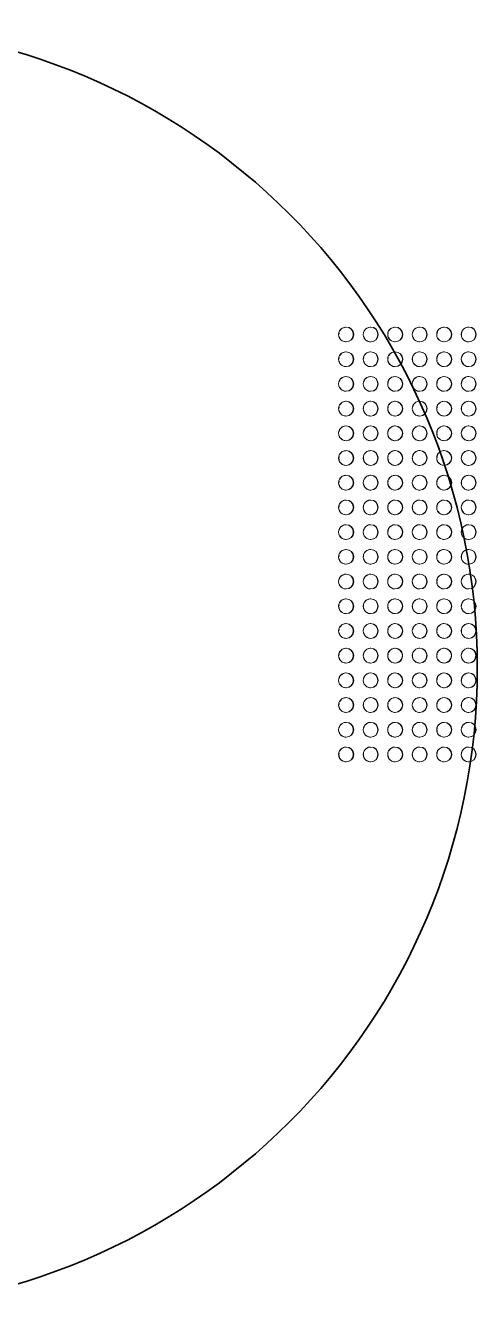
# Model space of a CAD drawing. Header units: millimetres. Extents: x 1606 to 178479, y -4237 to 231581.
# Drawn here: x 33462 to 34376, y 214150 to 216750 of the extents above; entities that cross this region are included whole.
import ezdxf

# ---------------------------------------------------------------- set-up
doc = ezdxf.new("R2010")
doc.units = ezdxf.units.MM
for name, color, linetype, lineweight in [('0-1', 7, 'Continuous', 5), ('A-GENM-1', 9, 'Continuous', 9), ('A-GENM-2', 13, 'Continuous', 9), ('S-GRID-IDEN', 1, 'Continuous', 35)]:
    doc.layers.add(name, color=color, linetype=linetype, lineweight=lineweight)

# ---------------------------------------------------------------- blocks, each defined once
blk = doc.blocks.new('WYA_Tactiles-300x300 - Tactiles-300x300-V7-WAREHOUSE SLAB PLAN')
at = {"layer": 'A-GENM-2'}
for p, q in [((24410.2, 216140.1), (24409.5, 216140.1)), ((24459.8, 216140.1), (24459.2, 216140.1)), ((24509.4, 216140.1), (24508.8, 216140.1)), ((24559, 216140.1), (24558.4, 216140.1)), ((24608.6, 216140.1), (24608, 216140.1)), ((24658.2, 216140.1), (24657.6, 216140.1)), ((24409.5, 216110.1), (24410.2, 216110.1)), ((24410.2, 216090.1), (24409.5, 216090.1)), ((24459.2, 216110.1), (24459.8, 216110.1)), ((24459.8, 216090.1), (24459.2, 216090.1)), ((24508.8, 216110.1), (24509.4, 216110.1)), ((24509.4, 216090.1), (24508.8, 216090.1)), ((24558.4, 216110.1), (24559, 216110.1)), ((24559, 216090.1), (24558.4, 216090.1)), ((24608, 216110.1), (24608.6, 216110.1)), ((24608.6, 216090.1), (24608, 216090.1)), ((24657.6, 216110.1), (24658.2, 216110.1)), ((24658.2, 216090.1), (24657.6, 216090.1)), ((24409.5, 216060.1), (24410.2, 216060.1)), ((24459.2, 216060.1), (24459.8, 216060.1)), ((24508.8, 216060.1), (24509.4, 216060.1)), ((24558.4, 216060.1), (24559, 216060.1)), ((24608, 216060.1), (24608.6, 216060.1)), ((24657.6, 216060.1), (24658.2, 216060.1)), ((24410.2, 216040.1), (24409.5, 216040.1)), ((24459.8, 216040.1), (24459.2, 216040.1)), ((24509.4, 216040.1), (24508.8, 216040.1)), ((24559, 216040.1), (24558.4, 216040.1)), ((24608.6, 216040.1), (24608, 216040.1)), ((24658.2, 216040.1), (24657.6, 216040.1)), ((24409.5, 216010.1), (24410.2, 216010.1)), ((24459.2, 216010.1), (24459.8, 216010.1)), ((24508.8, 216010.1), (24509.4, 216010.1)), ((24558.4, 216010.1), (24559, 216010.1)), ((24608, 216010.1), (24608.6, 216010.1)), ((24657.6, 216010.1), (24658.2, 216010.1)), ((24410.2, 215990.1), (24409.5, 215990.1)), ((24459.8, 215990.1), (24459.2, 215990.1)), ((24509.4, 215990.1), (24508.8, 215990.1)), ((24559, 215990.1), (24558.4, 215990.1)), ((24608.6, 215990.1), (24608, 215990.1)), ((24658.2, 215990.1), (24657.6, 215990.1)), ((24409.5, 215960.1), (24410.2, 215960.1)), ((24459.2, 215960.1), (24459.8, 215960.1)), ((24508.8, 215960.1), (24509.4, 215960.1)), ((24558.4, 215960.1), (24559, 215960.1)), ((24608, 215960.1), (24608.6, 215960.1)), ((24657.6, 215960.1), (24658.2, 215960.1)), ((24410.2, 215940.1), (24409.5, 215940.1)), ((24459.8, 215940.1), (24459.2, 215940.1)), ((24509.4, 215940.1), (24508.8, 215940.1)), ((24559, 215940.1), (24558.4, 215940.1)), ((24608.6, 215940.1), (24608, 215940.1)), ((24658.2, 215940.1), (24657.6, 215940.1)), ((24409.5, 215910.1), (24410.2, 215910.1)), ((24459.2, 215910.1), (24459.8, 215910.1)), ((24508.8, 215910.1), (24509.4, 215910.1)), ((24558.4, 215910.1), (24559, 215910.1)), ((24608, 215910.1), (24608.6, 215910.1)), ((24657.6, 215910.1), (24658.2, 215910.1)), ((24410.2, 215890.1), (24409.5, 215890.1)), ((24459.8, 215890.1), (24459.2, 215890.1)), ((24509.4, 215890.1), (24508.8, 215890.1)), ((24559, 215890.1), (24558.4, 215890.1)), ((24608.6, 215890.1), (24608, 215890.1)), ((24658.2, 215890.1), (24657.6, 215890.1)), ((24409.5, 215860.1), (24410.2, 215860.1)), ((24459.2, 215860.1), (24459.8, 215860.1)), ((24508.8, 215860.1), (24509.4, 215860.1)), ((24558.4, 215860.1), (24559, 215860.1)), ((24608, 215860.1), (24608.6, 215860.1)), ((24657.6, 215860.1), (24658.2, 215860.1))]:
    blk.add_line(p, q, dxfattribs=at)
for centre, start_param, end_param in [((24409.5, 216125.1), 0, 3.141593), ((24410.2, 216125.1), 0.279565, 0.523599), ((24410.2, 216125.1), 0, 0.261799), ((24409.5, 216125.1), 3.141593, 6.283185), ((24410.2, 216125.1), 3.141593, 6.283185), ((24459.2, 216125.1), 0, 3.141593), ((24459.8, 216125.1), 0.082857, 0.440742), ((24459.2, 216125.1), 3.141593, 6.283185), ((24459.8, 216125.1), 3.141593, 6.283185), ((24508.8, 216125.1), 0, 3.141593), ((24509.4, 216125.1), 0.291172, 0.523599), ((24509.4, 216125.1), 0, 0.261799), ((24508.8, 216125.1), 3.141593, 6.283185), ((24509.4, 216125.1), 3.141593, 6.283185), ((24558.4, 216125.1), 0, 3.141593), ((24559, 216125.1), 0.328101, 0.523599), ((24559, 216125.1), 0, 0.261799), ((24558.4, 216125.1), 3.141593, 6.283185), ((24559, 216125.1), 3.141593, 6.283185), ((24608, 216125.1), 0, 3.141593), ((24608.6, 216125.1), 0.321244, 0.785398), ((24608.6, 216125.1), 0.046883, 0.261799), ((24608, 216125.1), 3.141593, 6.283185), ((24608.6, 216125.1), 3.141593, 6.283185), ((24657.6, 216125.1), 0, 3.141593), ((24658.2, 216125.1), 0, 0.785398), ((24657.6, 216125.1), 3.141593, 6.283185), ((24658.2, 216125.1), 3.141593, 6.283185), ((24410.2, 216125.1), 1.34624, 1.570796), ((24410.2, 216125.1), 1.832596, 2.094395), ((24410.2, 216125.1), 0.785398, 1.047198), ((24459.8, 216125.1), 1.832596, 2.094395), ((24459.8, 216125.1), 0.785398, 1.047198), ((24459.8, 216125.1), 2.417978, 3.141593), ((24509.4, 216125.1), 1.308997, 1.755385), ((24509.4, 216125.1), 1.866916, 2.356194), ((24509.4, 216125.1), 0.785398, 1.047198), ((24559, 216125.1), 1.047198, 1.308997), ((24559, 216125.1), 1.832596, 2.094395), ((24559, 216125.1), 2.617994, 2.813491), ((24608.6, 216125.1), 1.308997, 1.773151), ((24608.6, 216125.1), 1.047198, 1.231787), ((24608.6, 216125.1), 2.094395, 2.356194), ((24658.2, 216125.1), 1.308997, 1.570796), ((24658.2, 216125.1), 1.570796, 1.773151), ((24658.2, 216125.1), 1.047198, 1.231787), ((24658.2, 216125.1), 2.094395, 2.356194), ((24409.5, 216075.1), 0, 3.141593), ((24410.2, 216075.1), 0.279565, 0.523599), ((24410.2, 216125.1), 2.879793, 3.141593), ((24410.2, 216075.1), 0, 0.261799), ((24409.5, 216075.1), 3.141593, 6.283185), ((24410.2, 216075.1), 3.141593, 6.283185), ((24459.2, 216075.1), 0, 3.141593), ((24459.8, 216075.1), 0.082857, 0.440742), ((24459.2, 216075.1), 3.141593, 6.283185), ((24459.8, 216075.1), 3.141593, 6.283185), ((24508.8, 216075.1), 0, 3.141593), ((24509.4, 216075.1), 0.435553, 0.523599), ((24509.4, 216125.1), 2.879793, 3.141593), ((24509.4, 216075.1), 0, 0.261799), ((24508.8, 216075.1), 3.141593, 6.283185), ((24509.4, 216075.1), 3.141593, 6.283185), ((24558.4, 216075.1), 0, 3.141593), ((24559, 216125.1), 2.879793, 3.141593), ((24559, 216075.1), 0, 0.261799), ((24558.4, 216075.1), 3.141593, 6.283185), ((24559, 216075.1), 3.141593, 6.283185), ((24608, 216075.1), 0, 3.141593), ((24608.6, 216075.1), 0.284414, 0.785398), ((24608.6, 216125.1), 2.700851, 3.058736), ((24608.6, 216075.1), 0.03432, 0.261799), ((24608, 216075.1), 3.141593, 6.283185), ((24608.6, 216075.1), 3.141593, 6.283185), ((24657.6, 216075.1), 0, 3.141593), ((24658.2, 216075.1), 0.328101, 0.523599), ((24658.2, 216125.1), 2.639067, 3.141593), ((24658.2, 216075.1), 0, 0.261799), ((24657.6, 216075.1), 3.141593, 6.283185), ((24658.2, 216075.1), 3.141593, 6.283185), ((24410.2, 216075.1), 1.325552, 1.570796), ((24410.2, 216075.1), 1.832596, 2.094395), ((24410.2, 216075.1), 0.785398, 1.047198), ((24410.2, 216075.1), 2.879793, 3.141593), ((24459.8, 216075.1), 1.308997, 1.52226), ((24459.8, 216075.1), 1.832596, 2.094395), ((24459.8, 216075.1), 0.785398, 1.047198), ((24459.8, 216075.1), 2.879793, 3.141593), ((24509.4, 216075.1), 1.308997, 1.570796), ((24509.4, 216075.1), 1.570796, 1.755385), ((24509.4, 216075.1), 1.909806, 2.356194), ((24509.4, 216075.1), 0.785398, 1.047198), ((24509.4, 216075.1), 2.617994, 2.706039), ((24509.4, 216075.1), 2.879793, 3.100882), ((24559, 216075.1), 1.570796, 1.832596), ((24559, 216075.1), 1.308997, 1.469064), ((24559, 216075.1), 2.112161, 2.320764), ((24559, 216075.1), 2.391625, 2.868885), ((24559, 216075.1), 2.879793, 3.141593), ((24608.6, 216075.1), 1.308997, 1.773151), ((24608.6, 216075.1), 1.047198, 1.231787), ((24608.6, 216075.1), 2.094395, 2.356194), ((24608.6, 216075.1), 2.617994, 2.802583), ((24608.6, 216075.1), 2.879793, 3.141593), ((24658.2, 216075.1), 1.665359, 2.320764), ((24658.2, 216075.1), 1.047198, 1.308997), ((24658.2, 216075.1), 2.617994, 2.813491), ((24658.2, 216075.1), 2.879793, 3.141593), ((24409.5, 216025.1), 0, 3.141593), ((24410.2, 216025.1), 0.061784, 0.723615), ((24409.5, 216025.1), 3.141593, 6.283185), ((24410.2, 216025.1), 3.141593, 6.283185), ((24459.2, 216025.1), 0, 3.141593), ((24459.8, 216025.1), 0.061784, 0.723615), ((24459.2, 216025.1), 3.141593, 6.283185), ((24459.8, 216025.1), 3.141593, 6.283185), ((24508.8, 216025.1), 0, 3.141593), ((24509.4, 216025.1), 0.523599, 0.77449), ((24509.4, 216025.1), 0.435553, 0.523599), ((24509.4, 216025.1), 0.082857, 0.435553), ((24508.8, 216025.1), 3.141593, 6.283185), ((24509.4, 216025.1), 3.141593, 6.283185), ((24558.4, 216025.1), 0, 3.141593), ((24559, 216025.1), 0, 0.723615), ((24558.4, 216025.1), 3.141593, 6.283185), ((24559, 216025.1), 3.141593, 6.283185), ((24608, 216025.1), 0, 3.141593), ((24608.6, 216025.1), 0.061784, 0.723615), ((24608, 216025.1), 3.141593, 6.283185), ((24608.6, 216025.1), 3.141593, 6.283185), ((24657.6, 216025.1), 0, 3.141593), ((24658.2, 216025.1), 0, 0.723615), ((24657.6, 216025.1), 3.141593, 6.283185), ((24658.2, 216025.1), 3.141593, 6.283185), ((24410.2, 216025.1), 1.047198, 1.308997), ((24410.2, 216025.1), 2.094395, 2.356194), ((24410.2, 216025.1), 2.617994, 2.802583), ((24410.2, 216025.1), 2.879793, 3.141593), ((24459.8, 216025.1), 1.047198, 1.308997), ((24459.8, 216025.1), 2.094395, 2.356194), ((24459.8, 216025.1), 2.617994, 2.802583), ((24459.8, 216025.1), 2.879793, 3.090717), ((24509.4, 216025.1), 1.047198, 1.570796), ((24509.4, 216025.1), 2.094395, 2.356194), ((24509.4, 216025.1), 2.617994, 2.706039), ((24509.4, 216025.1), 2.879793, 3.141593), ((24559, 216025.1), 1.047198, 1.308997), ((24559, 216025.1), 1.832596, 2.094395), ((24559, 216025.1), 2.617994, 2.813491), ((24559, 216025.1), 2.879793, 3.141593), ((24608.6, 216025.1), 1.047198, 1.570796), ((24608.6, 216025.1), 1.883471, 2.094395), ((24608.6, 216025.1), 2.356194, 2.617994), ((24608.6, 216025.1), 2.879793, 3.086997), ((24658.2, 216025.1), 1.047198, 1.570796), ((24658.2, 216025.1), 2.094395, 2.356194), ((24658.2, 216025.1), 2.639067, 3.141593), ((24409.5, 215975.1), 0, 3.141593), ((24410.2, 215975.1), 0.785398, 1.047198), ((24410.2, 215975.1), 0.279565, 0.523599), ((24410.2, 215975.1), 0, 0.261799), ((24409.5, 215975.1), 3.141593, 6.283185), ((24410.2, 215975.1), 3.141593, 6.283185), ((24459.2, 215975.1), 0, 3.141593), ((24459.8, 215975.1), 0.785398, 1.047198), ((24459.8, 215975.1), 0.279565, 0.523599), ((24459.8, 215975.1), 0, 0.261799), ((24459.2, 215975.1), 3.141593, 6.283185), ((24459.8, 215975.1), 3.141593, 6.283185), ((24508.8, 215975.1), 0, 3.141593), ((24509.4, 215975.1), 0.785398, 1.047198), ((24509.4, 215975.1), 0.435553, 0.523599), ((24509.4, 215975.1), 0, 0.261799), ((24508.8, 215975.1), 3.141593, 6.283185), ((24509.4, 215975.1), 3.141593, 6.283185), ((24558.4, 215975.1), 0, 3.141593), ((24559, 215975.1), 1.047198, 1.308997), ((24559, 215975.1), 0.328101, 0.523599), ((24559, 215975.1), 0, 0.261799), ((24558.4, 215975.1), 3.141593, 6.283185), ((24559, 215975.1), 3.141593, 6.283185), ((24608, 215975.1), 0, 3.141593), ((24608.6, 215975.1), 1.047198, 1.231787), ((24608.6, 215975.1), 0, 0.785398), ((24608, 215975.1), 3.141593, 6.283185), ((24608.6, 215975.1), 3.141593, 6.283185), ((24657.6, 215975.1), 0, 3.141593), ((24658.2, 215975.1), 1.047198, 1.231787), ((24658.2, 215975.1), 0, 0.785398), ((24657.6, 215975.1), 3.141593, 6.283185), ((24658.2, 215975.1), 3.141593, 6.283185), ((24410.2, 215975.1), 1.33837, 1.570796), ((24410.2, 215975.1), 1.832596, 2.094395), ((24410.2, 215975.1), 2.879793, 3.141593), ((24459.8, 215975.1), 1.34624, 1.570796), ((24459.8, 215975.1), 1.832596, 2.094395), ((24459.8, 215975.1), 2.879793, 3.141593), ((24509.4, 215975.1), 1.308997, 1.570796), ((24509.4, 215975.1), 1.570796, 1.755385), ((24509.4, 215975.1), 1.832596, 2.330757), ((24509.4, 215975.1), 2.617994, 2.706039), ((24509.4, 215975.1), 2.879793, 3.141593), ((24559, 215975.1), 1.832596, 2.094395), ((24559, 215975.1), 2.617994, 2.813491), ((24559, 215975.1), 2.879793, 3.141593), ((24608.6, 215975.1), 1.308997, 1.773151), ((24608.6, 215975.1), 2.094395, 2.356194), ((24608.6, 215975.1), 2.617994, 2.802583), ((24608.6, 215975.1), 2.879793, 3.141593), ((24658.2, 215975.1), 1.308997, 1.773151), ((24658.2, 215975.1), 2.094395, 2.356194), ((24658.2, 215975.1), 2.639067, 3.141593), ((24409.5, 215925.1), 0, 3.141593), ((24410.2, 215925.1), 1.047198, 1.308997), ((24410.2, 215925.1), 0.061784, 0.757137), ((24409.5, 215925.1), 3.141593, 6.283185), ((24410.2, 215925.1), 3.141593, 6.283185), ((24459.2, 215925.1), 0, 3.141593), ((24459.8, 215925.1), 1.047198, 1.308997), ((24459.8, 215925.1), 0.061784, 0.757137), ((24459.2, 215925.1), 3.141593, 6.283185), ((24459.8, 215925.1), 3.141593, 6.283185), ((24508.8, 215925.1), 0, 3.141593), ((24509.4, 215925.1), 1.047198, 1.308997), ((24509.4, 215925.1), 0.531312, 0.785398), ((24509.4, 215925.1), 0.435553, 0.523599), ((24509.4, 215925.1), 0, 0.435553), ((24508.8, 215925.1), 3.141593, 6.283185), ((24509.4, 215925.1), 3.141593, 6.283185), ((24558.4, 215925.1), 0, 3.141593), ((24559, 215925.1), 1.047198, 1.308997), ((24559, 215925.1), 0.523599, 0.757137), ((24559, 215925.1), 0, 0.502526), ((24558.4, 215925.1), 3.141593, 6.283185), ((24559, 215925.1), 3.141593, 6.283185), ((24608, 215925.1), 0, 3.141593), ((24608.6, 215925.1), 1.047198, 1.469064), ((24608.6, 215925.1), 0.523599, 0.757137), ((24608.6, 215925.1), 0, 0.502526), ((24608, 215925.1), 3.141593, 6.283185), ((24608.6, 215925.1), 3.141593, 6.283185), ((24657.6, 215925.1), 0, 3.141593), ((24658.2, 215925.1), 1.047198, 1.308997), ((24658.2, 215925.1), 0.523599, 0.77449), ((24658.2, 215925.1), 0.082857, 0.440742), ((24657.6, 215925.1), 3.141593, 6.283185), ((24658.2, 215925.1), 3.141593, 6.283185), ((24410.2, 215925.1), 1.909806, 2.094395), ((24410.2, 215925.1), 2.356194, 3.141593), ((24459.8, 215925.1), 1.909806, 2.094395), ((24459.8, 215925.1), 2.356194, 3.141593), ((24509.4, 215925.1), 1.909806, 2.094395), ((24509.4, 215925.1), 2.356194, 2.617994), ((24509.4, 215925.1), 2.617994, 2.706039), ((24509.4, 215925.1), 2.706039, 3.141593), ((24559, 215925.1), 1.637098, 2.094395), ((24559, 215925.1), 2.356194, 3.141593), ((24608.6, 215925.1), 1.570796, 1.832596), ((24608.6, 215925.1), 2.356194, 2.617994), ((24608.6, 215925.1), 2.879793, 3.141593), ((24658.2, 215925.1), 1.832596, 2.094395), ((24658.2, 215925.1), 2.384455, 2.617994), ((24658.2, 215925.1), 2.639067, 3.141593), ((24409.5, 215875.1), 0, 3.141593), ((24410.2, 215875.1), 1.368442, 1.570796), ((24410.2, 215875.1), 0.785398, 1.047198), ((24410.2, 215875.1), 0, 0.523599), ((24409.5, 215875.1), 3.141593, 6.283185), ((24410.2, 215875.1), 3.141593, 6.283185), ((24459.2, 215875.1), 0, 3.141593), ((24459.8, 215875.1), 1.368442, 1.570796), ((24459.8, 215875.1), 0.785398, 1.047198), ((24459.8, 215875.1), 0, 0.523599), ((24459.2, 215875.1), 3.141593, 6.283185), ((24459.8, 215875.1), 3.141593, 6.283185), ((24508.8, 215875.1), 0, 3.141593), ((24509.4, 215875.1), 1.368442, 1.832596), ((24509.4, 215875.1), 0.785398, 1.047198), ((24509.4, 215875.1), 0.435553, 0.523599), ((24509.4, 215875.1), 0, 0.435553), ((24508.8, 215875.1), 3.141593, 6.283185), ((24509.4, 215875.1), 3.141593, 6.283185), ((24558.4, 215875.1), 0, 3.141593), ((24559, 215875.1), 1.047198, 1.308997), ((24559, 215875.1), 0.523599, 0.757137), ((24559, 215875.1), 0, 0.502526), ((24558.4, 215875.1), 3.141593, 6.283185), ((24559, 215875.1), 3.141593, 6.283185), ((24608, 215875.1), 0, 3.141593), ((24608.6, 215875.1), 1.047198, 1.570796), ((24608.6, 215875.1), 0.523599, 0.757137), ((24608.6, 215875.1), 0, 0.502526), ((24608, 215875.1), 3.141593, 6.283185), ((24608.6, 215875.1), 3.141593, 6.283185), ((24657.6, 215875.1), 0, 3.141593), ((24658.2, 215875.1), 1.047198, 1.504494), ((24658.2, 215875.1), 0, 0.785398), ((24657.6, 215875.1), 3.141593, 6.283185), ((24658.2, 215875.1), 3.141593, 6.283185), ((24410.2, 215875.1), 1.637098, 2.094395), ((24410.2, 215875.1), 2.356194, 3.141593), ((24459.8, 215875.1), 1.637098, 1.832596), ((24459.8, 215875.1), 1.832596, 2.094395), ((24459.8, 215875.1), 2.356194, 3.141593), ((24509.4, 215875.1), 1.909806, 2.094395), ((24509.4, 215875.1), 2.356194, 2.617994), ((24509.4, 215875.1), 2.617994, 2.706039), ((24509.4, 215875.1), 2.706039, 3.141593), ((24559, 215875.1), 1.570796, 2.011538), ((24559, 215875.1), 2.356194, 2.617994), ((24559, 215875.1), 2.879793, 3.141593), ((24608.6, 215875.1), 1.909806, 2.094395), ((24608.6, 215875.1), 2.356194, 3.141593), ((24658.2, 215875.1), 1.832596, 2.094395), ((24658.2, 215875.1), 2.384455, 2.617994), ((24658.2, 215875.1), 2.639067, 3.141593)]:
    blk.add_ellipse(centre, major_axis=(0, 15), ratio=0.992278, start_param=start_param, end_param=end_param, dxfattribs=at)
blk = doc.blocks.new('WYA_Tactiles-300x300 - Tactiles-300x300-V9-WAREHOUSE SLAB PLAN')
at = {"layer": 'A-GENM-2'}
for p, q in [((24410.2, 215840.1), (24409.5, 215840.1)), ((24459.8, 215840.1), (24459.2, 215840.1)), ((24509.4, 215840.1), (24508.8, 215840.1)), ((24559, 215840.1), (24558.4, 215840.1)), ((24608.6, 215840.1), (24608, 215840.1)), ((24658.2, 215840.1), (24657.6, 215840.1)), ((24409.5, 215810.1), (24410.2, 215810.1)), ((24459.2, 215810.1), (24459.8, 215810.1)), ((24508.8, 215810.1), (24509.4, 215810.1)), ((24558.4, 215810.1), (24559, 215810.1)), ((24608, 215810.1), (24608.6, 215810.1)), ((24657.6, 215810.1), (24658.2, 215810.1)), ((24410.2, 215790.1), (24409.5, 215790.1)), ((24459.8, 215790.1), (24459.2, 215790.1)), ((24509.4, 215790.1), (24508.8, 215790.1)), ((24559, 215790.1), (24558.4, 215790.1)), ((24608.6, 215790.1), (24608, 215790.1)), ((24658.2, 215790.1), (24657.6, 215790.1)), ((24409.5, 215760.1), (24410.2, 215760.1)), ((24459.2, 215760.1), (24459.8, 215760.1)), ((24508.8, 215760.1), (24509.4, 215760.1)), ((24558.4, 215760.1), (24559, 215760.1)), ((24608, 215760.1), (24608.6, 215760.1)), ((24657.6, 215760.1), (24658.2, 215760.1)), ((24410.2, 215740.1), (24409.5, 215740.1)), ((24459.8, 215740.1), (24459.2, 215740.1)), ((24509.4, 215740.1), (24508.8, 215740.1)), ((24559, 215740.1), (24558.4, 215740.1)), ((24608.6, 215740.1), (24608, 215740.1)), ((24658.2, 215740.1), (24657.6, 215740.1)), ((24409.5, 215710.1), (24410.2, 215710.1)), ((24459.2, 215710.1), (24459.8, 215710.1)), ((24508.8, 215710.1), (24509.4, 215710.1)), ((24558.4, 215710.1), (24559, 215710.1)), ((24608, 215710.1), (24608.6, 215710.1)), ((24657.6, 215710.1), (24658.2, 215710.1)), ((24410.2, 215690.1), (24409.5, 215690.1)), ((24459.8, 215690.1), (24459.2, 215690.1)), ((24509.4, 215690.1), (24508.8, 215690.1)), ((24559, 215690.1), (24558.4, 215690.1)), ((24608.6, 215690.1), (24608, 215690.1)), ((24658.2, 215690.1), (24657.6, 215690.1)), ((24409.5, 215660.1), (24410.2, 215660.1)), ((24459.2, 215660.1), (24459.8, 215660.1)), ((24508.8, 215660.1), (24509.4, 215660.1)), ((24558.4, 215660.1), (24559, 215660.1)), ((24608, 215660.1), (24608.6, 215660.1)), ((24657.6, 215660.1), (24658.2, 215660.1)), ((24410.2, 215640.1), (24409.5, 215640.1)), ((24459.8, 215640.1), (24459.2, 215640.1)), ((24509.4, 215640.1), (24508.8, 215640.1)), ((24559, 215640.1), (24558.4, 215640.1)), ((24608.6, 215640.1), (24608, 215640.1)), ((24658.2, 215640.1), (24657.6, 215640.1)), ((24409.5, 215610.1), (24410.2, 215610.1)), ((24459.2, 215610.1), (24459.8, 215610.1)), ((24508.8, 215610.1), (24509.4, 215610.1)), ((24558.4, 215610.1), (24559, 215610.1)), ((24608, 215610.1), (24608.6, 215610.1)), ((24657.6, 215610.1), (24658.2, 215610.1)), ((24410.2, 215590.1), (24409.5, 215590.1)), ((24459.8, 215590.1), (24459.2, 215590.1)), ((24509.4, 215590.1), (24508.8, 215590.1)), ((24559, 215590.1), (24558.4, 215590.1)), ((24608.6, 215590.1), (24608, 215590.1)), ((24658.2, 215590.1), (24657.6, 215590.1)), ((24409.5, 215560.1), (24410.2, 215560.1)), ((24459.2, 215560.1), (24459.8, 215560.1)), ((24508.8, 215560.1), (24509.4, 215560.1)), ((24558.4, 215560.1), (24559, 215560.1)), ((24608, 215560.1), (24608.6, 215560.1)), ((24657.6, 215560.1), (24658.2, 215560.1))]:
    blk.add_line(p, q, dxfattribs=at)
for centre, start_param, end_param in [((24409.5, 215825.1), 0, 3.141593), ((24410.2, 215825.1), 1.34624, 1.570796), ((24410.2, 215825.1), 0.785398, 1.047198), ((24410.2, 215825.1), 0.279565, 0.523599), ((24410.2, 215825.1), 0, 0.261799), ((24409.5, 215825.1), 3.141593, 6.283185), ((24410.2, 215825.1), 3.141593, 6.283185), ((24459.2, 215825.1), 0, 3.141593), ((24459.8, 215825.1), 0.785398, 1.047198), ((24459.8, 215825.1), 0.082857, 0.440742), ((24459.2, 215825.1), 3.141593, 6.283185), ((24459.8, 215825.1), 3.141593, 6.283185), ((24508.8, 215825.1), 0, 3.141593), ((24509.4, 215825.1), 1.308997, 1.755385), ((24509.4, 215825.1), 0.785398, 1.047198), ((24509.4, 215825.1), 0.435553, 0.523599), ((24509.4, 215825.1), 0, 0.261799), ((24508.8, 215825.1), 3.141593, 6.283185), ((24509.4, 215825.1), 3.141593, 6.283185), ((24558.4, 215825.1), 0, 3.141593), ((24559, 215825.1), 1.047198, 1.308997), ((24559, 215825.1), 0.328101, 0.523599), ((24559, 215825.1), 0, 0.261799), ((24558.4, 215825.1), 3.141593, 6.283185), ((24559, 215825.1), 3.141593, 6.283185), ((24608, 215825.1), 0, 3.141593), ((24608.6, 215825.1), 1.308997, 1.773151), ((24608.6, 215825.1), 1.047198, 1.231787), ((24608.6, 215825.1), 0.321244, 0.785398), ((24608.6, 215825.1), 0.046883, 0.261799), ((24608, 215825.1), 3.141593, 6.283185), ((24608.6, 215825.1), 3.141593, 6.283185), ((24657.6, 215825.1), 0, 3.141593), ((24658.2, 215825.1), 1.308997, 1.773151), ((24658.2, 215825.1), 1.047198, 1.231787), ((24658.2, 215825.1), 0, 0.785398), ((24657.6, 215825.1), 3.141593, 6.283185), ((24658.2, 215825.1), 3.141593, 6.283185), ((24410.2, 215825.1), 1.832596, 2.094395), ((24410.2, 215825.1), 2.879793, 3.141593), ((24459.8, 215825.1), 1.832596, 2.094395), ((24459.8, 215825.1), 2.417978, 3.141593), ((24509.4, 215825.1), 1.866916, 2.356194), ((24509.4, 215825.1), 2.617994, 2.706039), ((24509.4, 215825.1), 2.879793, 3.141593), ((24559, 215825.1), 1.832596, 2.094395), ((24559, 215825.1), 2.617994, 2.813491), ((24559, 215825.1), 2.879793, 3.141593), ((24608.6, 215825.1), 2.094395, 2.356194), ((24608.6, 215825.1), 2.700851, 3.058736), ((24658.2, 215825.1), 2.094395, 2.356194), ((24658.2, 215825.1), 2.639067, 3.141593), ((24409.5, 215775.1), 0, 3.141593), ((24410.2, 215775.1), 1.325552, 1.570796), ((24410.2, 215775.1), 0.785398, 1.047198), ((24410.2, 215775.1), 0.279565, 0.523599), ((24410.2, 215775.1), 0, 0.261799), ((24409.5, 215775.1), 3.141593, 6.283185), ((24410.2, 215775.1), 3.141593, 6.283185), ((24459.2, 215775.1), 0, 3.141593), ((24459.8, 215775.1), 1.308997, 1.52226), ((24459.8, 215775.1), 0.785398, 1.047198), ((24459.8, 215775.1), 0.082857, 0.440742), ((24459.2, 215775.1), 3.141593, 6.283185), ((24459.8, 215775.1), 3.141593, 6.283185), ((24508.8, 215775.1), 0, 3.141593), ((24509.4, 215775.1), 1.308997, 1.755385), ((24509.4, 215775.1), 0.785398, 1.047198), ((24509.4, 215775.1), 0.435553, 0.523599), ((24509.4, 215775.1), 0, 0.261799), ((24508.8, 215775.1), 3.141593, 6.283185), ((24509.4, 215775.1), 3.141593, 6.283185), ((24558.4, 215775.1), 0, 3.141593), ((24559, 215775.1), 1.570796, 1.832596), ((24559, 215775.1), 1.308997, 1.469064), ((24559, 215775.1), 0, 0.261799), ((24558.4, 215775.1), 3.141593, 6.283185), ((24559, 215775.1), 3.141593, 6.283185), ((24608, 215775.1), 0, 3.141593), ((24608.6, 215775.1), 1.308997, 1.773151), ((24608.6, 215775.1), 1.047198, 1.231787), ((24608.6, 215775.1), 0.284414, 0.785398), ((24608.6, 215775.1), 0.03432, 0.261799), ((24608, 215775.1), 3.141593, 6.283185), ((24608.6, 215775.1), 3.141593, 6.283185), ((24657.6, 215775.1), 0, 3.141593), ((24658.2, 215775.1), 1.047198, 1.308997), ((24658.2, 215775.1), 0.328101, 0.523599), ((24658.2, 215775.1), 0, 0.261799), ((24657.6, 215775.1), 3.141593, 6.283185), ((24658.2, 215775.1), 3.141593, 6.283185), ((24410.2, 215775.1), 1.832596, 2.094395), ((24410.2, 215775.1), 2.879793, 3.141593), ((24459.8, 215775.1), 1.832596, 2.094395), ((24459.8, 215775.1), 2.879793, 3.141593), ((24509.4, 215775.1), 1.909806, 2.356194), ((24509.4, 215775.1), 2.617994, 2.706039), ((24509.4, 215775.1), 2.879793, 3.100882), ((24559, 215775.1), 2.112161, 2.320764), ((24559, 215775.1), 2.391625, 2.868885), ((24559, 215775.1), 2.879793, 3.141593), ((24608.6, 215775.1), 2.094395, 2.356194), ((24608.6, 215775.1), 2.617994, 2.802583), ((24608.6, 215775.1), 2.879793, 3.141593), ((24658.2, 215775.1), 1.665359, 2.320764), ((24658.2, 215775.1), 2.617994, 2.813491), ((24658.2, 215775.1), 2.879793, 3.141593), ((24409.5, 215725.1), 0, 3.141593), ((24410.2, 215725.1), 1.047198, 1.308997), ((24410.2, 215725.1), 0.061784, 0.723615), ((24409.5, 215725.1), 3.141593, 6.283185), ((24410.2, 215725.1), 3.141593, 6.283185), ((24459.2, 215725.1), 0, 3.141593), ((24459.8, 215725.1), 1.047198, 1.308997), ((24459.8, 215725.1), 0.061784, 0.723615), ((24459.2, 215725.1), 3.141593, 6.283185), ((24459.8, 215725.1), 3.141593, 6.283185), ((24508.8, 215725.1), 0, 3.141593), ((24509.4, 215725.1), 1.047198, 1.570796), ((24509.4, 215725.1), 0.435553, 0.77449), ((24509.4, 215725.1), 0.082857, 0.435553), ((24508.8, 215725.1), 3.141593, 6.283185), ((24509.4, 215725.1), 3.141593, 6.283185), ((24558.4, 215725.1), 0, 3.141593), ((24559, 215725.1), 1.047198, 1.308997), ((24559, 215725.1), 0, 0.723615), ((24558.4, 215725.1), 3.141593, 6.283185), ((24559, 215725.1), 3.141593, 6.283185), ((24608, 215725.1), 0, 3.141593), ((24608.6, 215725.1), 1.047198, 1.570796), ((24608.6, 215725.1), 0.061784, 0.723615), ((24608, 215725.1), 3.141593, 6.283185), ((24608.6, 215725.1), 3.141593, 6.283185), ((24657.6, 215725.1), 0, 3.141593), ((24658.2, 215725.1), 1.047198, 1.570796), ((24658.2, 215725.1), 0, 0.723615), ((24657.6, 215725.1), 3.141593, 6.283185), ((24658.2, 215725.1), 3.141593, 6.283185), ((24410.2, 215725.1), 2.094395, 2.356194), ((24410.2, 215725.1), 2.617994, 2.802583), ((24410.2, 215725.1), 2.879793, 3.141593), ((24459.8, 215725.1), 2.094395, 2.356194), ((24459.8, 215725.1), 2.617994, 2.802583), ((24459.8, 215725.1), 2.879793, 3.090717), ((24509.4, 215725.1), 2.094395, 2.356194), ((24509.4, 215725.1), 2.617994, 2.706039), ((24509.4, 215725.1), 2.879793, 3.141593), ((24559, 215725.1), 1.832596, 2.094395), ((24559, 215725.1), 2.617994, 2.813491), ((24559, 215725.1), 2.879793, 3.141593), ((24608.6, 215725.1), 1.883471, 2.094395), ((24608.6, 215725.1), 2.356194, 2.617994), ((24608.6, 215725.1), 2.879793, 3.086997), ((24658.2, 215725.1), 2.094395, 2.356194), ((24658.2, 215725.1), 2.639067, 3.141593), ((24409.5, 215675.1), 0, 3.141593), ((24410.2, 215675.1), 1.33837, 1.570796), ((24410.2, 215675.1), 1.832596, 2.094395), ((24410.2, 215675.1), 0.785398, 1.047198), ((24410.2, 215675.1), 0.279565, 0.523599), ((24410.2, 215675.1), 0, 0.261799), ((24409.5, 215675.1), 3.141593, 6.283185), ((24410.2, 215675.1), 3.141593, 6.283185), ((24459.2, 215675.1), 0, 3.141593), ((24459.8, 215675.1), 1.34624, 1.570796), ((24459.8, 215675.1), 1.832596, 2.094395), ((24459.8, 215675.1), 0.785398, 1.047198), ((24459.8, 215675.1), 0.279565, 0.523599), ((24459.8, 215675.1), 0, 0.261799), ((24459.2, 215675.1), 3.141593, 6.283185), ((24459.8, 215675.1), 3.141593, 6.283185), ((24508.8, 215675.1), 0, 3.141593), ((24509.4, 215675.1), 1.308997, 1.755385), ((24509.4, 215675.1), 1.832596, 2.330757), ((24509.4, 215675.1), 0.785398, 1.047198), ((24509.4, 215675.1), 0.435553, 0.523599), ((24509.4, 215675.1), 0, 0.261799), ((24508.8, 215675.1), 3.141593, 6.283185), ((24509.4, 215675.1), 3.141593, 6.283185), ((24558.4, 215675.1), 0, 3.141593), ((24559, 215675.1), 1.047198, 1.308997), ((24559, 215675.1), 1.832596, 2.094395), ((24559, 215675.1), 0.328101, 0.523599), ((24559, 215675.1), 0, 0.261799), ((24558.4, 215675.1), 3.141593, 6.283185), ((24559, 215675.1), 3.141593, 6.283185), ((24608, 215675.1), 0, 3.141593), ((24608.6, 215675.1), 1.308997, 1.773151), ((24608.6, 215675.1), 1.047198, 1.231787), ((24608.6, 215675.1), 0, 0.785398), ((24608, 215675.1), 3.141593, 6.283185), ((24608.6, 215675.1), 3.141593, 6.283185), ((24657.6, 215675.1), 0, 3.141593), ((24658.2, 215675.1), 1.308997, 1.773151), ((24658.2, 215675.1), 1.047198, 1.231787), ((24658.2, 215675.1), 0, 0.785398), ((24657.6, 215675.1), 3.141593, 6.283185), ((24658.2, 215675.1), 3.141593, 6.283185), ((24410.2, 215675.1), 2.879793, 3.141593), ((24459.8, 215675.1), 2.879793, 3.141593), ((24509.4, 215675.1), 2.617994, 2.706039), ((24509.4, 215675.1), 2.879793, 3.141593), ((24559, 215675.1), 2.617994, 2.813491), ((24559, 215675.1), 2.879793, 3.141593), ((24608.6, 215675.1), 2.094395, 2.356194), ((24608.6, 215675.1), 2.617994, 2.802583), ((24608.6, 215675.1), 2.879793, 3.141593), ((24658.2, 215675.1), 2.094395, 2.356194), ((24658.2, 215675.1), 2.639067, 3.141593), ((24409.5, 215625.1), 0, 3.141593), ((24410.2, 215625.1), 1.047198, 1.308997), ((24410.2, 215625.1), 1.909806, 2.094395), ((24410.2, 215625.1), 0.061784, 0.757137), ((24409.5, 215625.1), 3.141593, 6.283185), ((24410.2, 215625.1), 3.141593, 6.283185), ((24459.2, 215625.1), 0, 3.141593), ((24459.8, 215625.1), 1.047198, 1.308997), ((24459.8, 215625.1), 1.909806, 2.094395), ((24459.8, 215625.1), 0.061784, 0.757137), ((24459.2, 215625.1), 3.141593, 6.283185), ((24459.8, 215625.1), 3.141593, 6.283185), ((24508.8, 215625.1), 0, 3.141593), ((24509.4, 215625.1), 1.047198, 1.308997), ((24509.4, 215625.1), 1.909806, 2.094395), ((24509.4, 215625.1), 0.532775, 0.785398), ((24509.4, 215625.1), 0.523599, 0.532775), ((24509.4, 215625.1), 0.435553, 0.523599), ((24509.4, 215625.1), 0, 0.435553), ((24508.8, 215625.1), 3.141593, 6.283185), ((24509.4, 215625.1), 3.141593, 6.283185), ((24558.4, 215625.1), 0, 3.141593), ((24559, 215625.1), 1.637098, 2.094395), ((24559, 215625.1), 1.047198, 1.308997), ((24559, 215625.1), 0.523599, 0.757137), ((24559, 215625.1), 0, 0.502526), ((24558.4, 215625.1), 3.141593, 6.283185), ((24559, 215625.1), 3.141593, 6.283185), ((24608, 215625.1), 0, 3.141593), ((24608.6, 215625.1), 1.570796, 1.832596), ((24608.6, 215625.1), 1.047198, 1.469064), ((24608.6, 215625.1), 0.523599, 0.757137), ((24608.6, 215625.1), 0, 0.502526), ((24608, 215625.1), 3.141593, 6.283185), ((24608.6, 215625.1), 3.141593, 6.283185), ((24657.6, 215625.1), 0, 3.141593), ((24658.2, 215625.1), 1.047198, 1.308997), ((24658.2, 215625.1), 1.832596, 2.094395), ((24658.2, 215625.1), 0.532775, 0.77449), ((24658.2, 215625.1), 0.523599, 0.532775), ((24658.2, 215625.1), 0.082857, 0.440742), ((24657.6, 215625.1), 3.141593, 6.283185), ((24658.2, 215625.1), 5.759587, 6.283185), ((24658.2, 215625.1), 3.141593, 5.75041), ((24658.2, 215625.1), 5.75041, 5.759587), ((24410.2, 215625.1), 2.356194, 3.141593), ((24459.8, 215625.1), 2.356194, 3.141593), ((24509.4, 215625.1), 2.356194, 2.617994), ((24509.4, 215625.1), 2.617994, 2.706039), ((24509.4, 215625.1), 2.706039, 3.141593), ((24559, 215625.1), 2.356194, 3.141593), ((24608.6, 215625.1), 2.356194, 2.617994), ((24608.6, 215625.1), 2.879793, 3.141593), ((24658.2, 215625.1), 2.384455, 2.617994), ((24658.2, 215625.1), 2.639067, 3.141593), ((24409.5, 215575.1), 0, 3.141593), ((24410.2, 215575.1), 1.368442, 1.570796), ((24410.2, 215575.1), 1.637098, 2.094395), ((24410.2, 215575.1), 0.785398, 1.047198), ((24410.2, 215575.1), 0, 0.523599), ((24409.5, 215575.1), 3.141593, 6.283185), ((24410.2, 215575.1), 3.141593, 6.283185), ((24459.2, 215575.1), 0, 3.141593), ((24459.8, 215575.1), 1.368442, 1.570796), ((24459.8, 215575.1), 1.637098, 2.094395), ((24459.8, 215575.1), 0.785398, 1.047198), ((24459.8, 215575.1), 0, 0.523599), ((24459.2, 215575.1), 3.141593, 6.283185), ((24459.8, 215575.1), 3.141593, 6.283185), ((24508.8, 215575.1), 0, 3.141593), ((24509.4, 215575.1), 1.368442, 1.832596), ((24509.4, 215575.1), 1.909806, 2.094395), ((24509.4, 215575.1), 0.785398, 1.047198), ((24509.4, 215575.1), 0.435553, 0.523599), ((24509.4, 215575.1), 0, 0.435553), ((24508.8, 215575.1), 3.141593, 6.283185), ((24509.4, 215575.1), 3.141593, 6.283185), ((24558.4, 215575.1), 0, 3.141593), ((24559, 215575.1), 1.570796, 2.011538), ((24559, 215575.1), 1.047198, 1.308997), ((24559, 215575.1), 0.523599, 0.757137), ((24559, 215575.1), 0, 0.502526), ((24558.4, 215575.1), 3.141593, 6.283185), ((24559, 215575.1), 3.141593, 6.283185), ((24608, 215575.1), 0, 3.141593), ((24608.6, 215575.1), 1.047198, 1.570796), ((24608.6, 215575.1), 1.909806, 2.094395), ((24608.6, 215575.1), 0.523599, 0.757137), ((24608.6, 215575.1), 0, 0.502526), ((24608, 215575.1), 3.141593, 6.283185), ((24608.6, 215575.1), 3.141593, 6.283185), ((24657.6, 215575.1), 0, 3.141593), ((24658.2, 215575.1), 1.047198, 1.504494), ((24658.2, 215575.1), 1.832596, 2.094395), ((24658.2, 215575.1), 0, 0.785398), ((24657.6, 215575.1), 3.141593, 6.283185), ((24658.2, 215575.1), 3.141593, 6.283185), ((24410.2, 215575.1), 2.356194, 3.141593), ((24459.8, 215575.1), 2.356194, 3.141593), ((24509.4, 215575.1), 2.356194, 2.617994), ((24509.4, 215575.1), 2.617994, 2.706039), ((24509.4, 215575.1), 2.706039, 3.141593), ((24559, 215575.1), 2.356194, 2.617994), ((24559, 215575.1), 2.879793, 3.141593), ((24608.6, 215575.1), 2.356194, 3.141593), ((24658.2, 215575.1), 2.384455, 2.617994), ((24658.2, 215575.1), 2.639067, 3.141593)]:
    blk.add_ellipse(centre, major_axis=(0, 15), ratio=0.992278, start_param=start_param, end_param=end_param, dxfattribs=at)
blk = doc.blocks.new('WYA_Tactiles-300x300 - Tactiles-300x300-V11-WAREHOUSE SLAB PLAN')
at = {"layer": 'A-GENM-2'}
for p, q in [((24410.2, 215540.1), (24409.5, 215540.1)), ((24459.8, 215540.1), (24459.2, 215540.1)), ((24509.4, 215540.1), (24508.8, 215540.1)), ((24559, 215540.1), (24558.4, 215540.1)), ((24608.6, 215540.1), (24608, 215540.1)), ((24658.2, 215540.1), (24657.6, 215540.1)), ((24409.5, 215510.1), (24410.2, 215510.1)), ((24410.2, 215490.1), (24409.5, 215490.1)), ((24459.2, 215510.1), (24459.8, 215510.1)), ((24459.8, 215490.1), (24459.2, 215490.1)), ((24508.8, 215510.1), (24509.4, 215510.1)), ((24509.4, 215490.1), (24508.8, 215490.1)), ((24558.4, 215510.1), (24559, 215510.1)), ((24559, 215490.1), (24558.4, 215490.1)), ((24608, 215510.1), (24608.6, 215510.1)), ((24608.6, 215490.1), (24608, 215490.1)), ((24657.6, 215510.1), (24658.2, 215510.1)), ((24658.2, 215490.1), (24657.6, 215490.1)), ((24409.5, 215460.1), (24410.2, 215460.1)), ((24410.2, 215440.1), (24409.5, 215440.1)), ((24459.2, 215460.1), (24459.8, 215460.1)), ((24459.8, 215440.1), (24459.2, 215440.1)), ((24508.8, 215460.1), (24509.4, 215460.1)), ((24509.4, 215440.1), (24508.8, 215440.1)), ((24558.4, 215460.1), (24559, 215460.1)), ((24559, 215440.1), (24558.4, 215440.1)), ((24608, 215460.1), (24608.6, 215460.1)), ((24608.6, 215440.1), (24608, 215440.1)), ((24657.6, 215460.1), (24658.2, 215460.1)), ((24658.2, 215440.1), (24657.6, 215440.1)), ((24409.5, 215410.1), (24410.2, 215410.1)), ((24459.2, 215410.1), (24459.8, 215410.1)), ((24508.8, 215410.1), (24509.4, 215410.1)), ((24558.4, 215410.1), (24559, 215410.1)), ((24608, 215410.1), (24608.6, 215410.1)), ((24657.6, 215410.1), (24658.2, 215410.1)), ((24410.2, 215390.1), (24409.5, 215390.1)), ((24459.8, 215390.1), (24459.2, 215390.1)), ((24509.4, 215390.1), (24508.8, 215390.1)), ((24559, 215390.1), (24558.4, 215390.1)), ((24608.6, 215390.1), (24608, 215390.1)), ((24658.2, 215390.1), (24657.6, 215390.1)), ((24409.5, 215360.1), (24410.2, 215360.1)), ((24459.2, 215360.1), (24459.8, 215360.1)), ((24508.8, 215360.1), (24509.4, 215360.1)), ((24558.4, 215360.1), (24559, 215360.1)), ((24608, 215360.1), (24608.6, 215360.1)), ((24657.6, 215360.1), (24658.2, 215360.1)), ((24410.2, 215340.1), (24409.5, 215340.1)), ((24459.8, 215340.1), (24459.2, 215340.1)), ((24509.4, 215340.1), (24508.8, 215340.1)), ((24559, 215340.1), (24558.4, 215340.1)), ((24608.6, 215340.1), (24608, 215340.1)), ((24658.2, 215340.1), (24657.6, 215340.1)), ((24409.5, 215310.1), (24410.2, 215310.1)), ((24459.2, 215310.1), (24459.8, 215310.1)), ((24508.8, 215310.1), (24509.4, 215310.1)), ((24558.4, 215310.1), (24559, 215310.1)), ((24608, 215310.1), (24608.6, 215310.1)), ((24657.6, 215310.1), (24658.2, 215310.1)), ((24410.2, 215290.1), (24409.5, 215290.1)), ((24459.8, 215290.1), (24459.2, 215290.1)), ((24509.4, 215290.1), (24508.8, 215290.1)), ((24559, 215290.1), (24558.4, 215290.1)), ((24608.6, 215290.1), (24608, 215290.1)), ((24658.2, 215290.1), (24657.6, 215290.1)), ((24409.5, 215260.1), (24410.2, 215260.1)), ((24459.2, 215260.1), (24459.8, 215260.1)), ((24508.8, 215260.1), (24509.4, 215260.1)), ((24558.4, 215260.1), (24559, 215260.1)), ((24608, 215260.1), (24608.6, 215260.1)), ((24657.6, 215260.1), (24658.2, 215260.1))]:
    blk.add_line(p, q, dxfattribs=at)
for centre, start_param, end_param in [((24409.5, 215525.1), 0, 3.141593), ((24410.2, 215525.1), 0, 0.261799), ((24409.5, 215525.1), 3.141593, 6.283185), ((24410.2, 215525.1), 3.141593, 6.283185), ((24459.2, 215525.1), 0, 3.141593), ((24459.8, 215525.1), 0.082857, 0.440742), ((24459.2, 215525.1), 3.141593, 6.283185), ((24459.8, 215525.1), 3.141593, 6.283185), ((24508.8, 215525.1), 0, 3.141593), ((24509.4, 215525.1), 0, 0.261799), ((24508.8, 215525.1), 3.141593, 6.283185), ((24509.4, 215525.1), 3.141593, 6.283185), ((24558.4, 215525.1), 0, 3.141593), ((24559, 215525.1), 0, 0.261799), ((24558.4, 215525.1), 3.141593, 6.283185), ((24559, 215525.1), 3.141593, 6.283185), ((24608, 215525.1), 0, 3.141593), ((24608.6, 215525.1), 0.046883, 0.261799), ((24608, 215525.1), 3.141593, 6.283185), ((24608.6, 215525.1), 3.141593, 6.283185), ((24657.6, 215525.1), 0, 3.141593), ((24658.2, 215525.1), 0, 0.785398), ((24657.6, 215525.1), 3.141593, 6.283185), ((24658.2, 215525.1), 3.141593, 6.283185), ((24410.2, 215525.1), 1.34624, 1.570796), ((24410.2, 215525.1), 1.832596, 2.094395), ((24410.2, 215525.1), 0.785398, 1.047198), ((24410.2, 215525.1), 0.279565, 0.523599), ((24459.8, 215525.1), 1.832596, 2.094395), ((24459.8, 215525.1), 0.785398, 1.047198), ((24509.4, 215525.1), 1.308997, 1.755385), ((24509.4, 215525.1), 1.866916, 2.094395), ((24509.4, 215525.1), 0.785398, 1.047198), ((24509.4, 215525.1), 2.094395, 2.356194), ((24509.4, 215525.1), 0.435553, 0.523599), ((24559, 215525.1), 1.047198, 1.308997), ((24559, 215525.1), 1.832596, 2.094395), ((24559, 215525.1), 0.328101, 0.523599), ((24608.6, 215525.1), 1.308997, 1.773151), ((24608.6, 215525.1), 1.047198, 1.231787), ((24608.6, 215525.1), 2.094395, 2.356194), ((24608.6, 215525.1), 0.321244, 0.785398), ((24658.2, 215525.1), 1.308997, 1.773151), ((24658.2, 215525.1), 1.047198, 1.231787), ((24658.2, 215525.1), 2.094395, 2.356194), ((24409.5, 215475.1), 0, 3.141593), ((24410.2, 215475.1), 0.279565, 0.523599), ((24410.2, 215525.1), 2.879793, 3.141593), ((24410.2, 215475.1), 0, 0.261799), ((24409.5, 215475.1), 3.141593, 6.283185), ((24410.2, 215475.1), 3.141593, 6.283185), ((24459.2, 215475.1), 0, 3.141593), ((24459.8, 215525.1), 2.417978, 3.141593), ((24459.8, 215475.1), 0.082857, 0.440742), ((24459.2, 215475.1), 3.141593, 6.283185), ((24459.8, 215475.1), 3.141593, 6.283185), ((24508.8, 215475.1), 0, 3.141593), ((24509.4, 215525.1), 2.617994, 2.706039), ((24509.4, 215475.1), 0.435553, 0.523599), ((24509.4, 215525.1), 2.879793, 3.141593), ((24509.4, 215475.1), 0, 0.261799), ((24508.8, 215475.1), 3.141593, 6.283185), ((24509.4, 215475.1), 5.235988, 6.283185), ((24558.4, 215475.1), 0, 3.141593), ((24559, 215525.1), 2.617994, 2.813491), ((24559, 215525.1), 2.879793, 3.141593), ((24559, 215475.1), 0, 0.261799), ((24558.4, 215475.1), 3.141593, 6.283185), ((24559, 215475.1), 3.141593, 6.283185), ((24608, 215475.1), 0, 3.141593), ((24608.6, 215475.1), 0.284414, 0.785398), ((24608.6, 215525.1), 2.700851, 3.058736), ((24608.6, 215475.1), 0.03432, 0.261799), ((24608, 215475.1), 3.141593, 6.283185), ((24608.6, 215475.1), 5.235988, 6.283185), ((24657.6, 215475.1), 0, 3.141593), ((24658.2, 215475.1), 0.328101, 0.523599), ((24658.2, 215525.1), 2.639067, 3.141593), ((24658.2, 215475.1), 0, 0.261799), ((24657.6, 215475.1), 3.141593, 6.283185), ((24658.2, 215475.1), 5.235988, 6.283185), ((24410.2, 215475.1), 1.325552, 1.570796), ((24410.2, 215475.1), 1.832596, 2.094395), ((24410.2, 215475.1), 1.047198, 1.134839), ((24410.2, 215475.1), 0.785398, 1.047198), ((24459.8, 215475.1), 1.308997, 1.52226), ((24459.8, 215475.1), 1.832596, 2.094395), ((24459.8, 215475.1), 1.047198, 1.134839), ((24459.8, 215475.1), 0.785398, 1.047198), ((24509.4, 215475.1), 1.308997, 1.570796), ((24509.4, 215475.1), 1.570796, 1.755385), ((24509.4, 215475.1), 1.909806, 2.356194), ((24509.4, 215475.1), 1.047198, 1.134839), ((24509.4, 215475.1), 0.785398, 1.047198), ((24509.4, 215475.1), 2.617994, 2.706039), ((24509.4, 215475.1), 3.141593, 5.148346), ((24509.4, 215475.1), 5.148346, 5.235988), ((24559, 215475.1), 1.570796, 1.832596), ((24559, 215475.1), 1.308997, 1.469064), ((24559, 215475.1), 1.047198, 1.134839), ((24559, 215475.1), 2.112161, 2.320764), ((24559, 215475.1), 2.391625, 2.868885), ((24608.6, 215475.1), 1.308997, 1.773151), ((24608.6, 215475.1), 1.047198, 1.134839), ((24608.6, 215475.1), 2.094395, 2.356194), ((24608.6, 215475.1), 2.617994, 2.802583), ((24608.6, 215475.1), 3.141593, 5.148346), ((24608.6, 215475.1), 5.148346, 5.235988), ((24658.2, 215475.1), 1.665359, 2.094395), ((24658.2, 215475.1), 1.134839, 1.308997), ((24658.2, 215475.1), 1.047198, 1.134839), ((24658.2, 215475.1), 2.094395, 2.320764), ((24658.2, 215475.1), 2.617994, 2.813491), ((24658.2, 215475.1), 3.141593, 5.148346), ((24658.2, 215475.1), 5.148346, 5.235988), ((24409.5, 215425.1), 0, 3.141593), ((24410.2, 215425.1), 0.061784, 0.723615), ((24410.2, 215475.1), 2.879793, 3.141593), ((24409.5, 215425.1), 3.141593, 6.283185), ((24410.2, 215425.1), 3.141593, 6.283185), ((24459.2, 215425.1), 0, 3.141593), ((24459.8, 215425.1), 0.061784, 0.723615), ((24459.8, 215475.1), 2.879793, 3.141593), ((24459.2, 215425.1), 3.141593, 6.283185), ((24459.8, 215425.1), 3.141593, 6.283185), ((24508.8, 215425.1), 0, 3.141593), ((24509.4, 215425.1), 0.435553, 0.77449), ((24509.4, 215425.1), 0.082857, 0.435553), ((24509.4, 215475.1), 2.879793, 3.100882), ((24508.8, 215425.1), 3.141593, 6.283185), ((24509.4, 215425.1), 3.141593, 6.283185), ((24558.4, 215425.1), 0, 3.141593), ((24559, 215425.1), 0, 0.723615), ((24559, 215475.1), 2.879793, 3.141593), ((24558.4, 215425.1), 3.141593, 6.283185), ((24559, 215425.1), 3.141593, 6.283185), ((24608, 215425.1), 0, 3.141593), ((24608.6, 215425.1), 0.061784, 0.723615), ((24608.6, 215475.1), 2.879793, 3.141593), ((24608, 215425.1), 3.141593, 6.283185), ((24608.6, 215425.1), 3.141593, 6.283185), ((24657.6, 215425.1), 0, 3.141593), ((24658.2, 215425.1), 0, 0.723615), ((24658.2, 215475.1), 2.879793, 3.141593), ((24657.6, 215425.1), 3.141593, 6.283185), ((24658.2, 215425.1), 3.141593, 6.283185), ((24410.2, 215425.1), 1.047198, 1.308997), ((24410.2, 215425.1), 2.094395, 2.356194), ((24410.2, 215425.1), 2.617994, 2.802583), ((24410.2, 215425.1), 2.879793, 3.141593), ((24459.8, 215425.1), 1.047198, 1.308997), ((24459.8, 215425.1), 2.094395, 2.356194), ((24459.8, 215425.1), 2.617994, 2.802583), ((24459.8, 215425.1), 2.879793, 3.090717), ((24509.4, 215425.1), 1.047198, 1.570796), ((24509.4, 215425.1), 2.094395, 2.356194), ((24509.4, 215425.1), 2.617994, 2.706039), ((24509.4, 215425.1), 2.879793, 3.141593), ((24559, 215425.1), 1.047198, 1.308997), ((24559, 215425.1), 1.832596, 2.094395), ((24559, 215425.1), 2.617994, 2.813491), ((24559, 215425.1), 2.879793, 3.141593), ((24608.6, 215425.1), 1.047198, 1.570796), ((24608.6, 215425.1), 1.883471, 2.094395), ((24608.6, 215425.1), 2.356194, 2.617994), ((24608.6, 215425.1), 2.879793, 3.086997), ((24658.2, 215425.1), 1.047198, 1.570796), ((24658.2, 215425.1), 2.094395, 2.356194), ((24658.2, 215425.1), 2.639067, 3.141593), ((24409.5, 215375.1), 0, 3.141593), ((24410.2, 215375.1), 0.785398, 1.047198), ((24410.2, 215375.1), 0.279565, 0.523599), ((24410.2, 215375.1), 0, 0.261799), ((24409.5, 215375.1), 3.141593, 6.283185), ((24410.2, 215375.1), 3.141593, 6.283185), ((24459.2, 215375.1), 0, 3.141593), ((24459.8, 215375.1), 0.785398, 1.047198), ((24459.8, 215375.1), 0.279565, 0.523599), ((24459.8, 215375.1), 0, 0.261799), ((24459.2, 215375.1), 3.141593, 6.283185), ((24459.8, 215375.1), 3.141593, 6.283185), ((24508.8, 215375.1), 0, 3.141593), ((24509.4, 215375.1), 0.785398, 1.047198), ((24509.4, 215375.1), 0.435553, 0.523599), ((24509.4, 215375.1), 0, 0.261799), ((24508.8, 215375.1), 3.141593, 6.283185), ((24509.4, 215375.1), 3.141593, 6.283185), ((24558.4, 215375.1), 0, 3.141593), ((24559, 215375.1), 0.328101, 0.523599), ((24559, 215375.1), 0, 0.261799), ((24558.4, 215375.1), 3.141593, 6.283185), ((24559, 215375.1), 3.141593, 6.283185), ((24608, 215375.1), 0, 3.141593), ((24608.6, 215375.1), 0, 0.785398), ((24608, 215375.1), 3.141593, 6.283185), ((24608.6, 215375.1), 3.141593, 6.283185), ((24657.6, 215375.1), 0, 3.141593), ((24658.2, 215375.1), 0, 0.785398), ((24657.6, 215375.1), 3.141593, 6.283185), ((24658.2, 215375.1), 3.141593, 6.283185), ((24410.2, 215375.1), 1.33837, 1.570796), ((24410.2, 215375.1), 1.832596, 2.094395), ((24410.2, 215375.1), 2.879793, 3.141593), ((24459.8, 215375.1), 1.34624, 1.570796), ((24459.8, 215375.1), 1.832596, 2.094395), ((24459.8, 215375.1), 2.879793, 3.141593), ((24509.4, 215375.1), 1.308997, 1.755385), ((24509.4, 215375.1), 1.832596, 2.330757), ((24509.4, 215375.1), 2.617994, 2.706039), ((24509.4, 215375.1), 2.879793, 3.141593), ((24559, 215375.1), 1.047198, 1.308997), ((24559, 215375.1), 1.832596, 2.094395), ((24559, 215375.1), 2.617994, 2.813491), ((24559, 215375.1), 2.879793, 3.141593), ((24608.6, 215375.1), 1.308997, 1.773151), ((24608.6, 215375.1), 1.047198, 1.231787), ((24608.6, 215375.1), 2.094395, 2.356194), ((24608.6, 215375.1), 2.617994, 2.802583), ((24608.6, 215375.1), 2.879793, 3.141593), ((24658.2, 215375.1), 1.308997, 1.773151), ((24658.2, 215375.1), 1.047198, 1.231787), ((24658.2, 215375.1), 2.094395, 2.356194), ((24658.2, 215375.1), 2.639067, 3.141593), ((24409.5, 215325.1), 0, 3.141593), ((24410.2, 215325.1), 1.047198, 1.308997), ((24410.2, 215325.1), 0.061784, 0.757137), ((24409.5, 215325.1), 3.141593, 6.283185), ((24410.2, 215325.1), 3.141593, 6.283185), ((24459.2, 215325.1), 0, 3.141593), ((24459.8, 215325.1), 1.047198, 1.308997), ((24459.8, 215325.1), 0.061784, 0.757137), ((24459.2, 215325.1), 3.141593, 6.283185), ((24459.8, 215325.1), 3.141593, 6.283185), ((24508.8, 215325.1), 0, 3.141593), ((24509.4, 215325.1), 1.047198, 1.308997), ((24509.4, 215325.1), 0.531312, 0.785398), ((24509.4, 215325.1), 0.435553, 0.523599), ((24509.4, 215325.1), 0, 0.435553), ((24508.8, 215325.1), 3.141593, 6.283185), ((24509.4, 215325.1), 3.141593, 6.283185), ((24558.4, 215325.1), 0, 3.141593), ((24559, 215325.1), 1.047198, 1.308997), ((24559, 215325.1), 0.523599, 0.757137), ((24559, 215325.1), 0, 0.502526), ((24558.4, 215325.1), 3.141593, 6.283185), ((24559, 215325.1), 3.141593, 6.283185), ((24608, 215325.1), 0, 3.141593), ((24608.6, 215325.1), 1.047198, 1.469064), ((24608.6, 215325.1), 0.523599, 0.757137), ((24608.6, 215325.1), 0, 0.502526), ((24608, 215325.1), 3.141593, 6.283185), ((24608.6, 215325.1), 3.141593, 6.283185), ((24657.6, 215325.1), 0, 3.141593), ((24658.2, 215325.1), 1.047198, 1.308997), ((24658.2, 215325.1), 0.523599, 0.77449), ((24658.2, 215325.1), 0.082857, 0.440742), ((24657.6, 215325.1), 3.141593, 6.283185), ((24658.2, 215325.1), 3.141593, 6.283185), ((24410.2, 215325.1), 1.909806, 2.094395), ((24410.2, 215325.1), 2.356194, 3.141593), ((24459.8, 215325.1), 1.909806, 2.094395), ((24459.8, 215325.1), 2.356194, 3.141593), ((24509.4, 215325.1), 1.909806, 2.094395), ((24509.4, 215325.1), 2.356194, 2.617994), ((24509.4, 215325.1), 2.617994, 2.706039), ((24509.4, 215325.1), 2.706039, 3.141593), ((24559, 215325.1), 1.570796, 1.592982), ((24559, 215325.1), 1.637098, 2.094395), ((24559, 215325.1), 2.356194, 3.141593), ((24608.6, 215325.1), 1.570796, 1.592982), ((24608.6, 215325.1), 1.592982, 1.832596), ((24608.6, 215325.1), 2.356194, 2.617994), ((24608.6, 215325.1), 2.879793, 3.141593), ((24658.2, 215325.1), 1.570796, 1.592982), ((24658.2, 215325.1), 1.832596, 2.094395), ((24658.2, 215325.1), 2.384455, 2.617994), ((24658.2, 215325.1), 2.639067, 3.141593), ((24409.5, 215275.1), 0, 3.141593), ((24410.2, 215275.1), 0.785398, 1.047198), ((24410.2, 215275.1), 0, 0.523599), ((24409.5, 215275.1), 3.141593, 6.283185), ((24410.2, 215275.1), 3.141593, 6.283185), ((24459.2, 215275.1), 0, 3.141593), ((24459.8, 215275.1), 0.785398, 1.047198), ((24459.8, 215275.1), 0, 0.523599), ((24459.2, 215275.1), 3.141593, 6.283185), ((24459.8, 215275.1), 3.141593, 6.283185), ((24508.8, 215275.1), 0, 3.141593), ((24509.4, 215275.1), 0.785398, 1.047198), ((24509.4, 215275.1), 0.435553, 0.523599), ((24509.4, 215275.1), 0, 0.435553), ((24508.8, 215275.1), 3.141593, 6.283185), ((24509.4, 215275.1), 3.141593, 6.283185), ((24558.4, 215275.1), 0, 3.141593), ((24559, 215275.1), 1.047198, 1.308997), ((24559, 215275.1), 0.523599, 0.757137), ((24559, 215275.1), 0, 0.502526), ((24558.4, 215275.1), 3.141593, 6.283185), ((24559, 215275.1), 3.141593, 6.283185), ((24608, 215275.1), 0, 3.141593), ((24608.6, 215275.1), 1.047198, 1.570796), ((24608.6, 215275.1), 0.523599, 0.757137), ((24608.6, 215275.1), 0, 0.502526), ((24608, 215275.1), 3.141593, 6.283185), ((24608.6, 215275.1), 3.141593, 6.283185), ((24657.6, 215275.1), 0, 3.141593), ((24658.2, 215275.1), 1.047198, 1.504494), ((24658.2, 215275.1), 0, 0.785398), ((24657.6, 215275.1), 3.141593, 6.283185), ((24658.2, 215275.1), 3.141593, 6.283185), ((24410.2, 215275.1), 1.368442, 1.570796), ((24410.2, 215275.1), 1.637098, 1.832596), ((24410.2, 215275.1), 1.832596, 2.094395), ((24410.2, 215275.1), 2.356194, 3.141593), ((24459.8, 215275.1), 1.368442, 1.570796), ((24459.8, 215275.1), 1.637098, 2.094395), ((24459.8, 215275.1), 2.356194, 3.141593), ((24509.4, 215275.1), 1.368442, 1.832596), ((24509.4, 215275.1), 1.909806, 2.094395), ((24509.4, 215275.1), 2.356194, 2.617994), ((24509.4, 215275.1), 2.617994, 2.706039), ((24509.4, 215275.1), 2.706039, 3.141593), ((24559, 215275.1), 1.570796, 2.011538), ((24559, 215275.1), 2.356194, 2.617994), ((24559, 215275.1), 2.879793, 3.141593), ((24608.6, 215275.1), 1.909806, 2.094395), ((24608.6, 215275.1), 2.356194, 3.141593), ((24658.2, 215275.1), 1.832596, 2.094395), ((24658.2, 215275.1), 2.384455, 2.617994), ((24658.2, 215275.1), 2.639067, 3.141593)]:
    blk.add_ellipse(centre, major_axis=(0, 15), ratio=0.992278, start_param=start_param, end_param=end_param, dxfattribs=at)
blk = doc.blocks.new('23068_Challenger Spec EF_Central_v23_rvt-1-WAREHOUSE SLAB PLAN')
at = {"layer": 'A-GENM-1'}
for name in ['WYA_Tactiles-300x300 - Tactiles-300x300-V7-WAREHOUSE SLAB PLAN', 'WYA_Tactiles-300x300 - Tactiles-300x300-V9-WAREHOUSE SLAB PLAN', 'WYA_Tactiles-300x300 - Tactiles-300x300-V9-WAREHOUSE SLAB PLAN', 'WYA_Tactiles-300x300 - Tactiles-300x300-V11-WAREHOUSE SLAB PLAN']:
    blk.add_blockref(name, (0, 0), dxfattribs=at)
blk = doc.blocks.new('Grid - 1_Project Grid-1992125-WAREHOUSE SLAB PLAN')
at = {"layer": 'S-GRID-IDEN'}
blk.add_circle((0, 0), 6.5, dxfattribs=at)

msp = doc.modelspace()

# ---------------------------------------------------------------- block references
at = {"layer": '0-1'}
msp.add_blockref('23068_Challenger Spec EF_Central_v23_rvt-1-WAREHOUSE SLAB PLAN', (9700.7, 0), dxfattribs=at)
at = {"layer": 'S-GRID-IDEN', "xscale": 199.9999999999999, "yscale": 199.9999999999999, "zscale": 199.9999999999999, "rotation": 269.9999999999996}
msp.add_blockref('Grid - 1_Project Grid-1992125-WAREHOUSE SLAB PLAN', (33076.1, 215450.1), dxfattribs=at)

doc.saveas('drawing.dxf')
